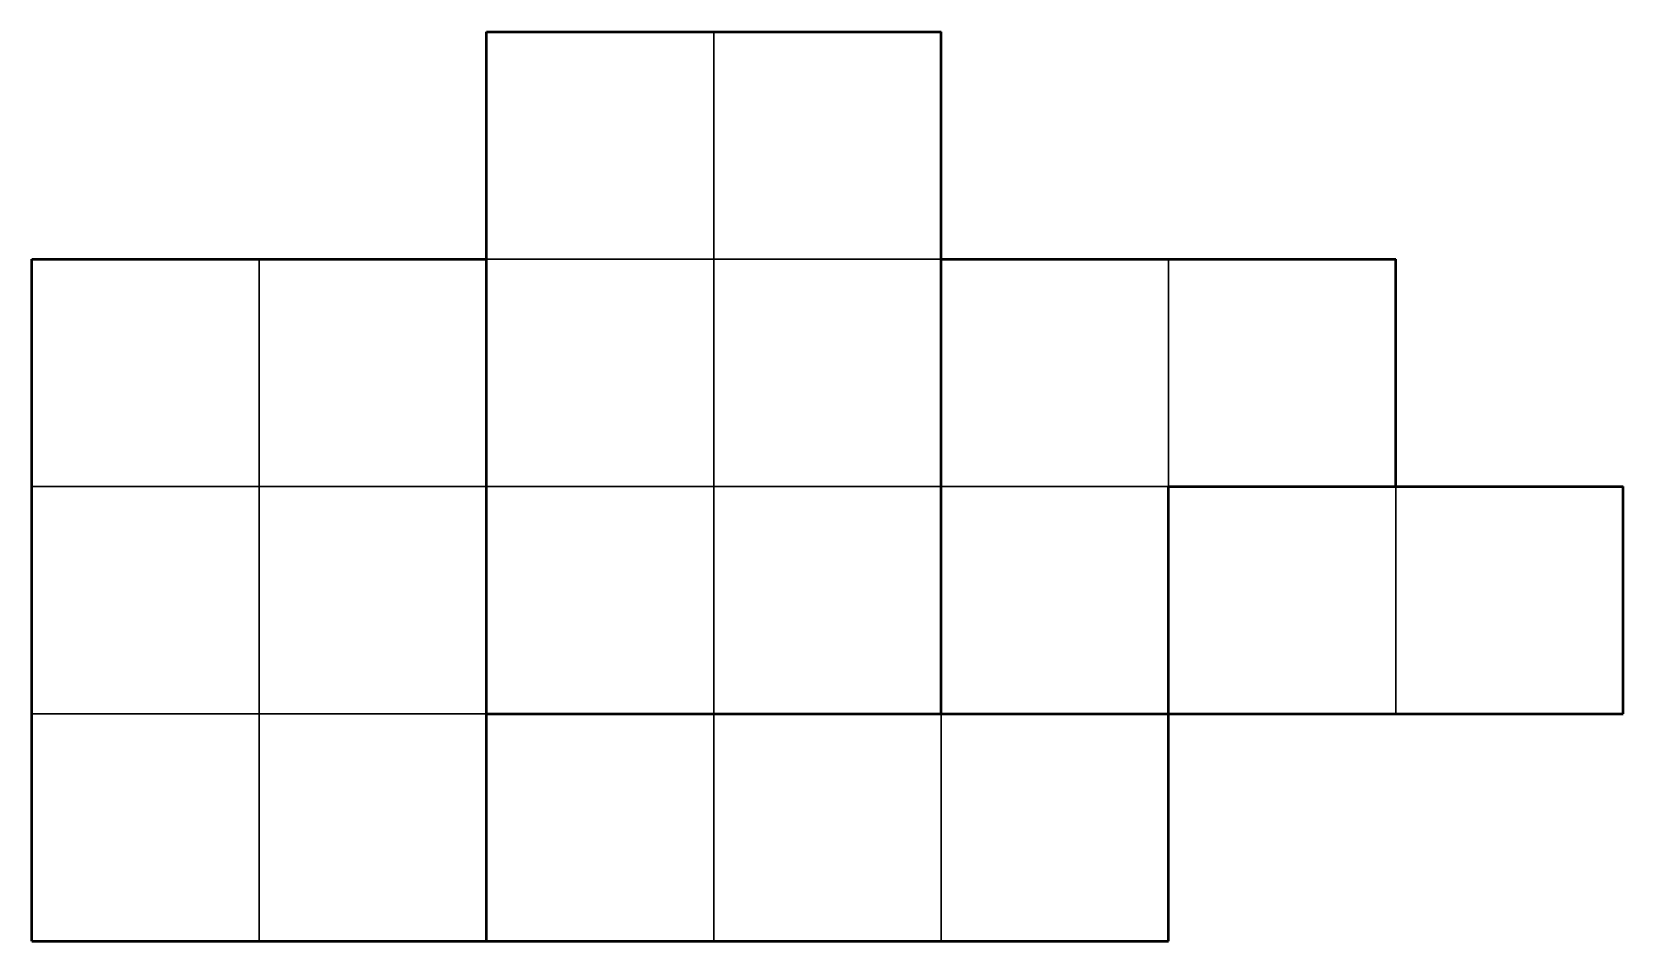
# Model space of a CAD drawing. Header units: metres. Extents: x 1000 to 8000, y 1000 to 5000.
import ezdxf

# ---------------------------------------------------------------- set-up
doc = ezdxf.new("R2010")
doc.units = ezdxf.units.M

msp = doc.modelspace()

# ---------------------------------------------------------------- linework, layer by layer
at = {"color": 7, "lineweight": 50}
for p, q in [((3000, 5000), (4000, 5000)), ((3000, 4000), (3000, 5000)), ((4000, 5000), (5000, 5000)), ((5000, 4000), (5000, 5000)), ((1000, 4000), (2000, 4000)), ((1000, 3000), (1000, 4000)), ((2000, 4000), (3000, 4000)), ((3000, 3000), (3000, 4000)), ((3000, 3000), (3000, 4000)), ((5000, 3000), (5000, 4000)), ((5000, 4000), (6000, 4000)), ((5000, 3000), (5000, 4000)), ((6000, 4000), (7000, 4000)), ((7000, 3000), (7000, 4000)), ((1000, 2000), (1000, 3000)), ((3000, 2000), (3000, 3000)), ((3000, 2000), (3000, 3000)), ((5000, 2000), (5000, 3000)), ((5000, 2000), (5000, 3000)), ((6000, 2000), (6000, 3000)), ((6000, 3000), (7000, 3000)), ((6000, 2000), (6000, 3000)), ((6000, 3000), (7000, 3000)), ((7000, 3000), (8000, 3000)), ((8000, 2000), (8000, 3000)), ((1000, 1000), (1000, 2000)), ((3000, 1000), (3000, 2000)), ((3000, 2000), (4000, 2000)), ((3000, 1000), (3000, 2000)), ((3000, 2000), (4000, 2000)), ((4000, 2000), (5000, 2000)), ((4000, 2000), (5000, 2000)), ((5000, 2000), (6000, 2000)), ((5000, 2000), (6000, 2000)), ((6000, 1000), (6000, 2000)), ((6000, 2000), (7000, 2000)), ((7000, 2000), (8000, 2000)), ((1000, 1000), (2000, 1000)), ((2000, 1000), (3000, 1000)), ((3000, 1000), (4000, 1000)), ((4000, 1000), (5000, 1000)), ((5000, 1000), (6000, 1000))]:
    msp.add_line(p, q, dxfattribs=at)
at = {"color": 4}
for points in [[(3000, 4000), (4000, 4000), (4000, 5000), (3000, 5000), (3000, 4000)], [(4000, 4000), (5000, 4000), (5000, 5000), (4000, 5000), (4000, 4000)], [(3000, 3000), (4000, 3000), (4000, 4000), (3000, 4000), (3000, 3000)], [(4000, 3000), (5000, 3000), (5000, 4000), (4000, 4000), (4000, 3000)], [(3000, 2000), (4000, 2000), (4000, 3000), (3000, 3000), (3000, 2000)], [(4000, 2000), (5000, 2000), (5000, 3000), (4000, 3000), (4000, 2000)]]:
    msp.add_lwpolyline(points, dxfattribs=at)
at = {"color": 5}
for points in [[(1000, 3000), (2000, 3000), (2000, 4000), (1000, 4000), (1000, 3000)], [(2000, 3000), (3000, 3000), (3000, 4000), (2000, 4000), (2000, 3000)], [(1000, 2000), (2000, 2000), (2000, 3000), (1000, 3000), (1000, 2000)], [(2000, 2000), (3000, 2000), (3000, 3000), (2000, 3000), (2000, 2000)], [(1000, 1000), (2000, 1000), (2000, 2000), (1000, 2000), (1000, 1000)], [(2000, 1000), (3000, 1000), (3000, 2000), (2000, 2000), (2000, 1000)]]:
    msp.add_lwpolyline(points, dxfattribs=at)
at = {"color": 1}
for points in [[(5000, 3000), (6000, 3000), (6000, 4000), (5000, 4000), (5000, 3000)], [(6000, 3000), (7000, 3000), (7000, 4000), (6000, 4000), (6000, 3000)], [(5000, 2000), (6000, 2000), (6000, 3000), (5000, 3000), (5000, 2000)]]:
    msp.add_lwpolyline(points, dxfattribs=at)
at = {"color": 2}
for points in [[(6000, 2000), (7000, 2000), (7000, 3000), (6000, 3000), (6000, 2000)], [(7000, 2000), (8000, 2000), (8000, 3000), (7000, 3000), (7000, 2000)]]:
    msp.add_lwpolyline(points, dxfattribs=at)
at = {"color": 3}
for points in [[(3000, 1000), (4000, 1000), (4000, 2000), (3000, 2000), (3000, 1000)], [(4000, 1000), (5000, 1000), (5000, 2000), (4000, 2000), (4000, 1000)], [(5000, 1000), (6000, 1000), (6000, 2000), (5000, 2000), (5000, 1000)]]:
    msp.add_lwpolyline(points, dxfattribs=at)

doc.saveas('drawing.dxf')
